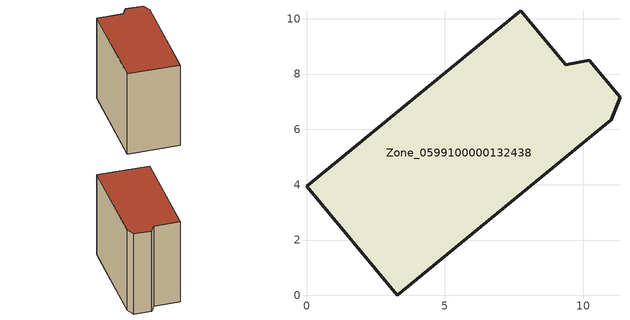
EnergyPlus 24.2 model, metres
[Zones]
Zone_0599100000132438
 floor ground (C_G): 9.37,8.33 10.22,8.49 11.33,7.16 11.02,6.35 3.28,0 0,3.95 7.75,10.29 z0
 wall outside (C_F): 3.28,0 11.02,6.35 11.33,7.16 10.22,8.49 9.37,8.33 7.75,10.29 0,3.95 3.28,0 z0:8.82
 roof outside (C_R): 7.75,10.29 0,3.95 3.28,0 11.02,6.35 11.33,7.16 10.22,8.49 9.37,8.33 z8.82
[BUILDING]
Pand.0599100000132438: North Axis=0; Terrain=City; Loads Convergence Tolerance Value=0.04; Temperature Convergence Tolerance Value=0.4; Solar Distribution=FullExterior; Maximum Number of Warmup Days=25; Minimum Number of Warmup Days=1
[Site:Location]
Rotterdam.The.Hague.AP_ZH_NLD Design_Conditions: Latitude=51.96; Longitude=4.45; Time Zone=1; Elevation=-4.5
[SITE:GROUNDTEMPERATURE:BUILDINGSURFACE]
18, 18, 18, 18, 18, 18, 18, 18, 18, 18, 18, 18
[MATERIAL] Thermal Absorptance=0.9; Solar Absorptance=0.7; Visible Absorptance=0.7
Name | Roughness | Thickness | Conductivity | Density | Specific Heat
G.TI.1946 | MediumSmooth | 0.15 | 1 | 540 | 1210
F.TI.1946 | Rough | 0.3 | 0.857143 | 1920 | 840
R.TI.1946 | MediumRough | 0.2 | 0.1 | 1500 | 1000
[CONSTRUCTION]
C_G: G.TI.1946
C_F: F.TI.1946
C_R: R.TI.1946
[ZONE]
Zone_0599100000132438: Type=1; Multiplier=1; Ceiling Height=Autocalculate; Volume=Autocalculate; Floor Area=autocalculate; Part of Total Floor Area=Yes
[ZONEINFILTRATION:DESIGNFLOWRATE]
Infil_Zone_0599100000132438: Zone or ZoneList or Space or SpaceList=Zone_0599100000132438; Schedule=AlwaysOn; Design Flow Rate Calculation Method=Flow/Area; Flow Rate per Floor Area=0.003; Constant Term Coefficient=1; Temperature Term Coefficient=0; Velocity Term Coefficient=0; Velocity Squared Term Coefficient=0
[HVACTEMPLATE:ZONE:IDEALLOADSAIRSYSTEM]
Zone_0599100000132438: Maximum Heating Supply Air Temperature=50; Minimum Cooling Supply Air Temperature=13; Maximum Heating Supply Air Humidity Ratio=0.0156; Minimum Cooling Supply Air Humidity Ratio=0.0077; Heating Limit=NoLimit; Cooling Limit=NoLimit; Dehumidification Control Type=ConstantSensibleHeatRatio; Cooling Sensible Heat Ratio=0.7; Dehumidification Setpoint=60; Humidification Control Type=None; Humidification Setpoint=30; Outdoor Air Method=None; Outdoor Air Flow Rate per Person=0.00944; Outdoor Air Flow Rate per Zone Floor Area=0; Outdoor Air Flow Rate per Zone=0; Demand Controlled Ventilation Type=None; Outdoor Air Economizer Type=NoEconomizer; Heat Recovery Type=None; Sensible Heat Recovery Effectiveness=0.7; Latent Heat Recovery Effectiveness=0.65
[ZONECONTROL:THERMOSTAT]
ThermostatControl_Zone_0599100000132438: Zone or ZoneList=Zone_0599100000132438; Control Type Schedule=DualSetpointControlType; Control 1=Thermostat_Zone_0599100000132438; Temperature Difference Between Cutout And Setpoint=0
[THERMOSTATSETPOINT:DUALSETPOINT]
Thermostat_Zone_0599100000132438: Heating Setpoint Temperature Schedule=HeatingSetpoint_Zone_0599100000132438; Cooling Setpoint Temperature Schedule=CoolingSetpoint_Zone_0599100000132438
[SCHEDULE:COMPACT]
HeatingSetpoint_Zone_0599100000132438: Through: 12/31, For: AllDays, Until: 24:00, 21
CoolingSetpoint_Zone_0599100000132438: Through: 12/31, For: AllDays, Until: 24:00, 24
DualSetpointControlType: Through: 12/31, For: AllDays, Until: 24:00, 4
AlwaysOn: Through: 12/31, For: AllDays, Until: 24:00, 1
